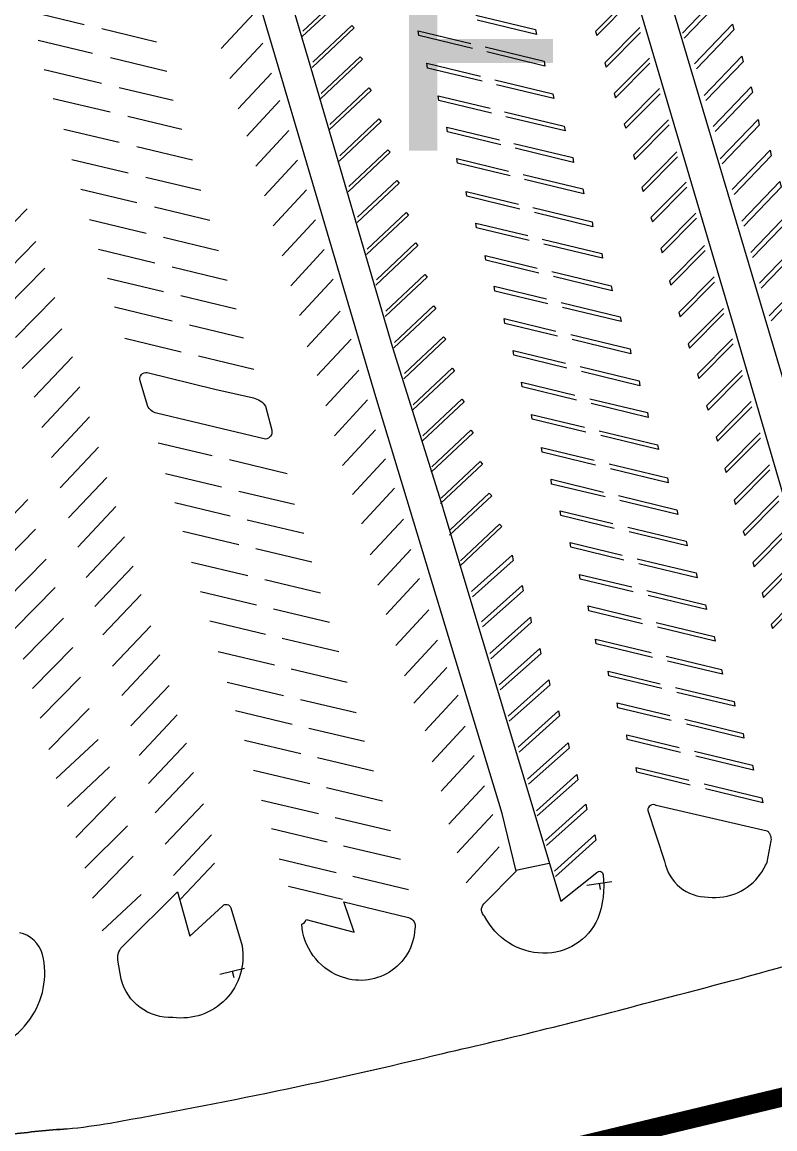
# Model space of a CAD drawing. Header units: feet. Extents: x 6763715 to 6770513, y 1886699 to 1891873.
# Drawn here: x 6767098.6 to 6767335.9, y 1887705.4 to 1888054.3 of the extents above; entities that cross this region are included whole.
import ezdxf

# ---------------------------------------------------------------- set-up
doc = ezdxf.new("R2010")
doc.units = ezdxf.units.FT
doc.header["$LTSCALE"] = 48
doc.header["$MEASUREMENT"] = 0
doc.linetypes.add('PHANTOM2', pattern=[1.25, 0.625, -0.125, 0.125, -0.125, 0.125, -0.125])
doc.layers.get('0').update_dxf_attribs({"lineweight": 0})
for name, color, linetype, lineweight in [('C-PKNG-IDEN', 7, 'Continuous', 0), ('C-PKNG-STRP', 3, 'Continuous', 0), ('C-PROP', 7, 'PHANTOM2', 0), ('C-ROAD', 5, 'Continuous', 0)]:
    doc.layers.add(name, color=color, linetype=linetype, lineweight=lineweight)
doc.styles.add('Campus_Base_Map_NEW$0$STANDARD', font='arial.ttf', dxfattribs={"height": 3.8})

# ---------------------------------------------------------------- blocks, each defined once
blk = doc.blocks.new('Campus_Base_Map_NEW$0$S1')
for points in [[(-0.0833, 0), (0.0833, 0)], [(0, 0), (0, -0.0417)]]:
    blk.add_lwpolyline(points)

msp = doc.modelspace()

# ---------------------------------------------------------------- linework, layer by layer
at = {"layer": 'C-PKNG-STRP'}
for points in [[(6767187.12, 1888051.37), (6767199.44, 1888062.93), (6767200.19, 1888062.13), (6767186.94, 1888049.69)], [(6767290.43, 1888062.52), (6767279.34, 1888051.35), (6767279.78, 1888050.02), (6767290.6, 1888060.92)], [(6767306.72, 1888050.8), (6767318.67, 1888063.25), (6767319.07, 1888061.46), (6767307.31, 1888049.22)], [(6767100.41, 1888057.79), (6767118.14, 1888053.55)], [(6767171.65, 1888057.01), (6767161.37, 1888045.9)], [(6767241.61, 1888056.44), (6767260.42, 1888051.9), (6767260.7, 1888050.38), (6767242.08, 1888054.87)], [(6767123.76, 1888052.2), (6767141.02, 1888048.07)], [(6767190.21, 1888041.65), (6767202.53, 1888053.22), (6767203.29, 1888052.41), (6767190.04, 1888039.97)], [(6767240.53, 1888045.95), (6767223.63, 1888050.02), (6767223.43, 1888051.53)], [(6767223.43, 1888051.53), (6767240.07, 1888047.51)], [(6767293.33, 1888052.58), (6767282.25, 1888041.4), (6767282.69, 1888040.07), (6767293.5, 1888050.97)], [(6767310.56, 1888041.13), (6767322.51, 1888053.58), (6767322.91, 1888051.79), (6767311.16, 1888039.55)], [(6767103.67, 1888048.57), (6767120.84, 1888044.46)], [(6767174.46, 1888047.62), (6767164.14, 1888036.47)], [(6767244.59, 1888046.42), (6767263.12, 1888041.95), (6767263.41, 1888040.43), (6767245.05, 1888044.86)], [(6767126.44, 1888043.12), (6767144.28, 1888038.85)], [(6767192.87, 1888031.78), (6767205.19, 1888043.35), (6767205.95, 1888042.54), (6767192.7, 1888030.1)], [(6767243.59, 1888035.63), (6767226.39, 1888039.78), (6767226.19, 1888041.28)], [(6767226.19, 1888041.28), (6767243.12, 1888037.19)], [(6767296.33, 1888042.94), (6767285.24, 1888031.76), (6767285.68, 1888030.43), (6767296.49, 1888041.33)], [(6767313.56, 1888031.09), (6767325.51, 1888043.54), (6767325.91, 1888041.75), (6767314.16, 1888029.51)], [(6767105.59, 1888039.34), (6767123.64, 1888035.02)], [(6767177.19, 1888038.15), (6767166.76, 1888026.89)], [(6767129.24, 1888033.68), (6767146.2, 1888029.62)], [(6767195.58, 1888021.96), (6767207.9, 1888033.53), (6767208.65, 1888032.72), (6767195.4, 1888020.28)], [(6767247.65, 1888036.1), (6767265.89, 1888031.7), (6767266.17, 1888030.18), (6767248.12, 1888034.53)], [(6767316.46, 1888021.39), (6767328.41, 1888033.84), (6767328.81, 1888032.06), (6767317.06, 1888019.82)], [(6767108.4, 1888030.23), (6767126.34, 1888025.94)], [(6767246.56, 1888025.56), (6767230, 1888029.55), (6767229.8, 1888031.06)], [(6767229.8, 1888031.06), (6767246.1, 1888027.12)], [(6767299.52, 1888033.3), (6767288.43, 1888022.13), (6767288.87, 1888020.79), (6767299.68, 1888031.69)], [(6767179.85, 1888029.54), (6767169.47, 1888018.32)], [(6767131.92, 1888024.6), (6767149.01, 1888020.51)], [(6767198.77, 1888012.16), (6767211.08, 1888023.73), (6767211.84, 1888022.92), (6767198.59, 1888010.48)], [(6767250.65, 1888026.03), (6767269.5, 1888021.48), (6767269.78, 1888019.96), (6767251.11, 1888024.46)], [(6767302.37, 1888023.46), (6767291.28, 1888012.28), (6767291.72, 1888010.95), (6767302.53, 1888021.85)], [(6767318.62, 1888011.13), (6767330.57, 1888023.58), (6767330.97, 1888021.79), (6767319.22, 1888009.55)], [(6767111.76, 1888020.57), (6767129.18, 1888016.4)], [(6767182.66, 1888020.15), (6767172.24, 1888008.89)], [(6767232.45, 1888021.15), (6767249.05, 1888017.15)], [(6767249.52, 1888015.58), (6767232.65, 1888019.65), (6767232.45, 1888021.15)], [(6767253.61, 1888016.05), (6767272.15, 1888011.58), (6767272.43, 1888010.05), (6767254.07, 1888014.48)], [(6767134.74, 1888015.07), (6767152.37, 1888010.85)], [(6767201.6, 1888002.48), (6767213.91, 1888014.04), (6767214.67, 1888013.24), (6767201.42, 1888000.8)], [(6767305.02, 1888013.36), (6767293.94, 1888002.18), (6767294.38, 1888000.85), (6767305.19, 1888011.75)], [(6767322.41, 1888001.46), (6767334.36, 1888013.91), (6767334.76, 1888012.12), (6767323.01, 1887999.88)], [(6767114.32, 1888010.96), (6767132.05, 1888006.72)], [(6767185.46, 1888010.76), (6767175, 1887999.47)], [(6767235.65, 1888011.27), (6767251.96, 1888007.33)], [(6767252.42, 1888005.77), (6767235.85, 1888009.77), (6767235.65, 1888011.27)], [(6767256.53, 1888006.23), (6767275.35, 1888001.69), (6767275.63, 1888000.17), (6767256.99, 1888004.67)], [(6767137.6, 1888005.39), (6767154.93, 1888001.25)], [(6767204.38, 1887992.79), (6767216.7, 1888004.36), (6767217.46, 1888003.55), (6767204.21, 1887991.12)], [(6767307.91, 1888003.81), (6767296.83, 1887992.63), (6767297.27, 1887991.3), (6767308.08, 1888002.2)], [(6767325.51, 1887991.57), (6767337.46, 1888004.02), (6767337.86, 1888002.24), (6767326.11, 1887989.99)], [(6767117.18, 1888001.59), (6767134.83, 1887997.37)], [(6767188.26, 1888001.37), (6767177.77, 1887990.04)], [(6767238.57, 1888000.88), (6767255.04, 1887996.9)], [(6767255.51, 1887995.34), (6767238.77, 1887999.37), (6767238.57, 1888000.88)], [(6767087.84, 1887982.85), (6767100.27, 1887995.45)], [(6767140.37, 1887996.04), (6767157.79, 1887991.88)], [(6767259.63, 1887995.79), (6767278.26, 1887991.3), (6767278.54, 1887989.78), (6767260.09, 1887994.23)], [(6767119.87, 1887992.04), (6767137.68, 1887987.77)], [(6767191.07, 1887991.98), (6767180.54, 1887980.61)], [(6767207.36, 1887982.67), (6767219.68, 1887994.24), (6767220.44, 1887993.43), (6767207.19, 1887981)], [(6767311.01, 1887994.07), (6767299.92, 1887982.89), (6767300.36, 1887981.56), (6767311.18, 1887992.46)], [(6767328.26, 1887981.62), (6767340.22, 1887994.07), (6767340.62, 1887992.29), (6767328.86, 1887980.05)], [(6767258.44, 1887985.42), (6767241.82, 1887989.43), (6767241.62, 1887990.94)], [(6767241.62, 1887990.94), (6767257.97, 1887986.99)], [(6767090.56, 1887972.5), (6767103, 1887985.1)], [(6767143.2, 1887986.45), (6767160.48, 1887982.32)], [(6767210.28, 1887973.08), (6767222.6, 1887984.65), (6767223.35, 1887983.84), (6767210.1, 1887971.4)], [(6767262.57, 1887985.88), (6767281.31, 1887981.36), (6767281.6, 1887979.84), (6767263.04, 1887984.32)], [(6767122.65, 1887982.66), (6767140.47, 1887978.4)], [(6767193.87, 1887982.59), (6767183.31, 1887971.19)], [(6767313.72, 1887983.87), (6767302.63, 1887972.7), (6767303.07, 1887971.36), (6767313.89, 1887982.26)], [(6767331.01, 1887971.97), (6767342.96, 1887984.42), (6767343.36, 1887982.64), (6767331.61, 1887970.4)], [(6767261.47, 1887975.17), (6767244.78, 1887979.19), (6767244.58, 1887980.69)], [(6767244.58, 1887980.69), (6767261.01, 1887976.73)], [(6767093.34, 1887964.1), (6767105.77, 1887976.7)], [(6767145.97, 1887977.08), (6767163.26, 1887972.95)], [(6767213.25, 1887963.14), (6767225.57, 1887974.71), (6767226.33, 1887973.9), (6767213.08, 1887961.46)], [(6767265.62, 1887975.62), (6767284.27, 1887971.12), (6767284.56, 1887969.6), (6767266.09, 1887974.05)], [(6767125.49, 1887973.6), (6767143.15, 1887969.38)], [(6767196.67, 1887973.2), (6767186.08, 1887961.76)], [(6767264.34, 1887965.46), (6767247.63, 1887969.5), (6767247.42, 1887971)], [(6767247.42, 1887971), (6767263.88, 1887967.03)], [(6767316.72, 1887973.93), (6767305.63, 1887962.75), (6767306.07, 1887961.42), (6767316.89, 1887972.32)], [(6767334.07, 1887961.64), (6767346.02, 1887974.09), (6767346.42, 1887972.3), (6767334.67, 1887960.06)], [(6767096.51, 1887954.87), (6767108.94, 1887967.48)], [(6767148.64, 1887968.06), (6767166.11, 1887963.88)], [(6767127.77, 1887964.47), (6767145.9, 1887960.13)], [(6767215.95, 1887953.28), (6767228.27, 1887964.84), (6767229.03, 1887964.03), (6767215.78, 1887951.6)], [(6767268.51, 1887965.91), (6767287.12, 1887961.42), (6767287.4, 1887959.9), (6767268.97, 1887964.35)], [(6767319.67, 1887964.04), (6767308.58, 1887952.86), (6767309.02, 1887951.53), (6767319.84, 1887962.43)], [(6767198.84, 1887963.13), (6767188.42, 1887951.87)], [(6767267.35, 1887955.3), (6767250.74, 1887959.31), (6767250.53, 1887960.81)], [(6767250.53, 1887960.81), (6767266.89, 1887956.86)], [(6767098.68, 1887945.03), (6767111.11, 1887957.63)], [(6767151.37, 1887958.82), (6767168.38, 1887954.76)], [(6767131.05, 1887954.63), (6767148.8, 1887950.38)], [(6767202.3, 1887954.36), (6767191.63, 1887942.84)], [(6767219.1, 1887943.52), (6767231.42, 1887955.08), (6767232.17, 1887954.28), (6767218.92, 1887941.84)], [(6767271.53, 1887955.75), (6767290.23, 1887951.23), (6767290.51, 1887949.71), (6767271.99, 1887954.18)], [(6767322.56, 1887954.44), (6767311.48, 1887943.27), (6767311.92, 1887941.93), (6767322.73, 1887952.84)], [(6767270.33, 1887945.22), (6767253.59, 1887949.26), (6767253.39, 1887950.76)], [(6767253.39, 1887950.76), (6767269.87, 1887946.79)], [(6767102.46, 1887936.01), (6767114.49, 1887948.77)], [(6767154.26, 1887949.08), (6767171.66, 1887944.91)], [(6767204.74, 1887944.58), (6767194.31, 1887933.31)], [(6767221.85, 1887933.61), (6767234.17, 1887945.17), (6767234.92, 1887944.37), (6767221.67, 1887931.93)], [(6767274.52, 1887945.67), (6767293.08, 1887941.19), (6767293.37, 1887939.67), (6767274.98, 1887944.1)], [(6767325.47, 1887944.45), (6767314.38, 1887933.27), (6767314.82, 1887931.94), (6767325.63, 1887942.84)], [(6767104.83, 1887926.53), (6767116.86, 1887939.29)], [(6767273.32, 1887935.13), (6767256.2, 1887939.26), (6767255.99, 1887940.76)], [(6767255.99, 1887940.76), (6767272.85, 1887936.69)], [(6767207.51, 1887935.16), (6767197.08, 1887923.89)], [(6767224.9, 1887923.85), (6767237.22, 1887935.41), (6767237.98, 1887934.61), (6767224.73, 1887922.17)], [(6767277.52, 1887935.57), (6767295.69, 1887931.18), (6767295.97, 1887929.66), (6767277.99, 1887934)], [(6767328.41, 1887934.66), (6767317.33, 1887923.48), (6767317.77, 1887922.15), (6767328.58, 1887933.05)], [(6767107.88, 1887917.07), (6767119.91, 1887929.84)], [(6767276.3, 1887925.05), (6767259.4, 1887929.13), (6767259.2, 1887930.63)], [(6767259.2, 1887930.63), (6767275.84, 1887926.61)], [(6767210.02, 1887925.73), (6767199.59, 1887914.46)], [(6767227.74, 1887914.08), (6767240.06, 1887925.64), (6767240.81, 1887924.84), (6767227.56, 1887912.4)], [(6767280.52, 1887925.48), (6767298.89, 1887921.05), (6767299.18, 1887919.53), (6767280.98, 1887923.92)], [(6767331.21, 1887924.76), (6767320.13, 1887913.58), (6767320.57, 1887912.25), (6767331.38, 1887923.15)], [(6767110.66, 1887907.52), (6767122.69, 1887920.29)], [(6767158.56, 1887917.54), (6767141.54, 1887921.58)], [(6767279.39, 1887914.62), (6767262.52, 1887918.69), (6767262.32, 1887920.19)], [(6767262.32, 1887920.19), (6767278.92, 1887916.18)], [(6767182.21, 1887911.92), (6767163.96, 1887916.25)], [(6767213.14, 1887916.59), (6767202.71, 1887905.33)], [(6767230.71, 1887904.18), (6767243.03, 1887915.74), (6767243.78, 1887914.94), (6767230.53, 1887902.5)], [(6767283.62, 1887915.05), (6767302.01, 1887910.61), (6767302.29, 1887909.09), (6767284.08, 1887913.49)], [(6767161.5, 1887907.64), (6767143.84, 1887911.83)], [(6767334.17, 1887914.72), (6767323.08, 1887903.54), (6767323.52, 1887902.21), (6767334.34, 1887913.11)], [(6767113.26, 1887898.01), (6767125.29, 1887910.77)], [(6767282.35, 1887904.59), (6767265.52, 1887908.65), (6767265.32, 1887910.15)], [(6767265.32, 1887910.15), (6767281.89, 1887906.15)], [(6767184.51, 1887902.17), (6767166.89, 1887906.36)], [(6767215.99, 1887907.35), (6767205.57, 1887896.09)], [(6767233.55, 1887894.18), (6767245.87, 1887905.75), (6767246.63, 1887904.94), (6767233.38, 1887892.51)], [(6767286.6, 1887905.02), (6767305.02, 1887900.57), (6767305.3, 1887899.05), (6767287.06, 1887903.45)], [(6767337.02, 1887904.92), (6767325.93, 1887893.74), (6767326.37, 1887892.41), (6767337.18, 1887903.31)], [(6767100.48, 1887903.74), (6767087.79, 1887890.81)], [(6767116.16, 1887888.81), (6767128.19, 1887901.58)], [(6767164.19, 1887898.58), (6767146.73, 1887902.72)], [(6767218.78, 1887897.58), (6767208.36, 1887886.31)], [(6767285.28, 1887894.69), (6767268.42, 1887898.75), (6767268.22, 1887900.26)], [(6767268.22, 1887900.26), (6767284.82, 1887896.25)], [(6767102.81, 1887894.48), (6767090.12, 1887881.55)], [(6767187.4, 1887893.07), (6767169.57, 1887897.3)], [(6767236.78, 1887884.47), (6767249.1, 1887896.04), (6767249.86, 1887895.23), (6767236.61, 1887882.79)], [(6767289.54, 1887895.11), (6767307.92, 1887890.68), (6767308.2, 1887889.16), (6767290, 1887893.55)], [(6767340.01, 1887895.08), (6767328.93, 1887883.9), (6767329.37, 1887882.57), (6767340.18, 1887893.47)], [(6767118.85, 1887879.22), (6767130.88, 1887891.98)], [(6767166.89, 1887889.5), (6767149.23, 1887893.69)], [(6767189.9, 1887884.04), (6767172.25, 1887888.23)], [(6767221.12, 1887888.05), (6767210.69, 1887876.79)], [(6767288.24, 1887884.7), (6767271.58, 1887888.72), (6767271.38, 1887890.22)], [(6767271.38, 1887890.22), (6767287.77, 1887886.26)], [(6767106.2, 1887885), (6767093.52, 1887872.07)], [(6767169.79, 1887879.75), (6767152.02, 1887883.96)], [(6767240.3, 1887874.79), (6767253.08, 1887886.22), (6767253.38, 1887884.57), (6767240.61, 1887873.15)], [(6767292.51, 1887885.12), (6767311.07, 1887880.64), (6767311.35, 1887879.12), (6767292.97, 1887883.56)], [(6767342.96, 1887885.43), (6767331.87, 1887874.26), (6767332.31, 1887872.93), (6767343.12, 1887883.83)], [(6767121.57, 1887870.02), (6767133.6, 1887882.78)], [(6767291.21, 1887874.65), (6767274.53, 1887878.67), (6767274.33, 1887880.18)], [(6767274.33, 1887880.18), (6767290.75, 1887876.22)], [(6767192.68, 1887874.31), (6767175.14, 1887878.48)], [(6767223.84, 1887878.85), (6767213.42, 1887867.59)], [(6767243.44, 1887865.25), (6767256.22, 1887876.68), (6767256.52, 1887875.04), (6767243.75, 1887863.61)], [(6767109, 1887876.07), (6767096.32, 1887863.14)], [(6767124.1, 1887861.12), (6767136.13, 1887873.89)], [(6767172.53, 1887870.52), (6767154.83, 1887874.72)], [(6767295.49, 1887875.07), (6767314.03, 1887870.6), (6767314.31, 1887869.08), (6767295.96, 1887873.51)], [(6767345.76, 1887875.59), (6767334.67, 1887864.41), (6767335.11, 1887863.08), (6767345.92, 1887873.98)], [(6767294.17, 1887864.65), (6767277.29, 1887868.73), (6767277.08, 1887870.23)], [(6767277.08, 1887870.23), (6767293.7, 1887866.22)], [(6767111.66, 1887866.38), (6767098.97, 1887853.45)], [(6767195.5, 1887865.07), (6767177.86, 1887869.26)], [(6767226.81, 1887869), (6767216.39, 1887857.73)], [(6767246.05, 1887855.25), (6767258.82, 1887866.67), (6767259.12, 1887865.03), (6767246.36, 1887853.61)], [(6767127.16, 1887851.22), (6767139.19, 1887863.99)], [(6767175.29, 1887861.24), (6767157.78, 1887865.4)], [(6767298.47, 1887865.07), (6767316.78, 1887860.65), (6767317.06, 1887859.13), (6767298.93, 1887863.5)], [(6767198.44, 1887855.75), (6767180.61, 1887859.98)], [(6767229.59, 1887859.45), (6767219.17, 1887848.18)], [(6767297.31, 1887854.03), (6767279.55, 1887858.31), (6767279.35, 1887859.81)], [(6767279.35, 1887859.81), (6767296.85, 1887855.59)], [(6767114.56, 1887857.14), (6767101.87, 1887844.22)], [(6767178.16, 1887851.58), (6767160.38, 1887855.8)], [(6767249, 1887845.4), (6767261.77, 1887856.83), (6767262.07, 1887855.19), (6767249.31, 1887843.76)], [(6767130.02, 1887842.03), (6767142.05, 1887854.8)], [(6767301.62, 1887854.44), (6767319.05, 1887850.24), (6767319.33, 1887848.72), (6767302.09, 1887852.88)], [(6767201.05, 1887846.14), (6767183.46, 1887850.32)], [(6767232.51, 1887850.83), (6767222.09, 1887839.57)], [(6767300.23, 1887844.17), (6767283.51, 1887848.2), (6767283.31, 1887849.7)], [(6767283.31, 1887849.7), (6767299.77, 1887845.73)], [(6767116.98, 1887847.75), (6767104.29, 1887834.83)], [(6767132.93, 1887832.44), (6767144.96, 1887845.21)], [(6767181.03, 1887841.93), (6767163.21, 1887846.16)], [(6767251.85, 1887835.51), (6767264.62, 1887846.94), (6767264.92, 1887845.29), (6767252.16, 1887833.87)], [(6767236.06, 1887842.11), (6767225.63, 1887830.84)], [(6767304.55, 1887844.58), (6767323, 1887840.13), (6767323.28, 1887838.6), (6767305.02, 1887843.01)], [(6767203.88, 1887836.51), (6767186.32, 1887840.67)], [(6767286.16, 1887839.66), (6767302.75, 1887835.66)], [(6767303.21, 1887834.09), (6767286.36, 1887838.16), (6767286.16, 1887839.66)], [(6767119.77, 1887837.94), (6767107.08, 1887825.01)], [(6767135.48, 1887823.14), (6767147.51, 1887835.91)], [(6767183.71, 1887832.89), (6767165.83, 1887837.13)], [(6767254.94, 1887825.77), (6767267.71, 1887837.2), (6767268.02, 1887835.56), (6767255.25, 1887824.13)], [(6767206.5, 1887827.48), (6767188.99, 1887831.64)], [(6767238.27, 1887832.36), (6767227.84, 1887821.09)], [(6767307.55, 1887834.5), (6767325.86, 1887830.08), (6767326.14, 1887828.56), (6767308.01, 1887832.93)], [(6767122.56, 1887828.16), (6767109.4, 1887815.88)], [(6767186.47, 1887823.63), (6767168.69, 1887827.85)], [(6767306.18, 1887824.06), (6767289.37, 1887828.12), (6767289.17, 1887829.62)], [(6767289.17, 1887829.62), (6767305.71, 1887825.62)], [(6767138.41, 1887814.26), (6767150.44, 1887827.03)], [(6767257.95, 1887815.68), (6767270.72, 1887827.11), (6767271.03, 1887825.46), (6767258.26, 1887814.04)], [(6767310.53, 1887824.46), (6767328.86, 1887820.04), (6767329.14, 1887818.52), (6767310.99, 1887822.9)], [(6767209.36, 1887818.2), (6767191.72, 1887822.38)], [(6767241.08, 1887823.07), (6767230.66, 1887811.81)], [(6767126.14, 1887819.53), (6767112.95, 1887807.07)], [(6767140.61, 1887805), (6767152.63, 1887817.76)], [(6767189.29, 1887814.13), (6767171.52, 1887818.35)], [(6767309.23, 1887813.75), (6767292.33, 1887817.82), (6767292.13, 1887819.33)], [(6767292.13, 1887819.33), (6767308.76, 1887815.31)], [(6767260.7, 1887805.68), (6767273.48, 1887817.11), (6767273.78, 1887815.47), (6767261.01, 1887804.04)], [(6767313.59, 1887814.15), (6767331.82, 1887809.75), (6767332.11, 1887808.23), (6767314.06, 1887812.58)], [(6767212.18, 1887808.69), (6767194.54, 1887812.88)], [(6767244.33, 1887813.55), (6767233.11, 1887801.44)], [(6767128.07, 1887810.12), (6767115.52, 1887797.29)], [(6767143.75, 1887795.11), (6767155.78, 1887807.87)], [(6767192.09, 1887804.69), (6767174.11, 1887808.96)], [(6767263.54, 1887796.33), (6767276.31, 1887807.76), (6767276.61, 1887806.12), (6767263.85, 1887794.69)], [(6767214.78, 1887799.31), (6767197.32, 1887803.45)], [(6767247.01, 1887804.55), (6767235.78, 1887792.41)], [(6767131.81, 1887800.96), (6767118.44, 1887787.57)], [(6767194.74, 1887795.8), (6767177.22, 1887799.96)], [(6767146.32, 1887785.28), (6767158.35, 1887798.05)], [(6767266.38, 1887786.63), (6767279.15, 1887798.06), (6767279.46, 1887796.42), (6767266.69, 1887785)], [(6767217.89, 1887790.3), (6767199.95, 1887794.56)], [(6767248.99, 1887794.27), (6767238.56, 1887783)], [(6767133.67, 1887791.33), (6767120.85, 1887778.18)], [(6767197.61, 1887786.14), (6767179.69, 1887790.39)], [(6767148.59, 1887777.82), (6767159.29, 1887789.17)], [(6767220.36, 1887780.74), (6767202.81, 1887784.91)], [(6767136.1, 1887779.33), (6767123.89, 1887767.84)], [(6767199.56, 1887777.73), (6767182.55, 1887781.76)]]:
    msp.add_lwpolyline(points, dxfattribs=at)
at = {"layer": 'C-PROP', "ltscale": 0.02, "const_width": 6, "elevation": -178.8}
msp.add_lwpolyline([(6769012.67, 1888295.37, 0.136105), (6767938.83, 1887977.76, -0.282387), (6765535.01, 1887963.21), (6765125.2, 1887960.53), (6765008.26, 1888061.18), (6763829.05, 1890965.33), (6763828.78, 1890985.96), (6763983.43, 1891051.43), (6764153.83, 1890819.55), (6764199.85, 1890842), (6764151.8, 1891122.84, -0.016472), (6764351.86, 1891197.56, -0.000343), (6765614.04, 1891619.04, -0.151573), (6766084.72, 1891639.02, -0.00004), (6767109.8, 1891365.37), (6767424.22, 1891242.17)], format="xyb", dxfattribs=at)
at = {"layer": 'C-ROAD'}
for points in [[(6767231.19, 1888270.79), (6767227.63, 1888278.43), (6767217.26, 1888267.28, -0.553417), (6767213.82, 1888267.94, -0.316023), (6767221.5, 1888291.84, -0.051804), (6767231.19, 1888296.02, -0.172077), (6767244.69, 1888293.18), (6767247.19, 1888291.41, -0.351347), (6767248.2, 1888287.9), (6767238.38, 1888277.62), (6767274.11, 1888158.01), (6767378.24, 1887808.1), (6767388.41, 1887818.1, -0.511743), (6767391.87, 1887817.51, -0.205133), (6767390.1, 1887805.42, -0.334748), (6767367.32, 1887794.44, -0.085309), (6767359.75, 1887797.35, -0.132257), (6767354.33, 1887802.92, -0.368187), (6767353.36, 1887806.98), (6767364.89, 1887815.28), (6767323.33, 1887957.01), (6767280.99, 1888100.12), (6767231.19, 1888270.79)], [(6767231.19, 1887901.09), (6767268.37, 1887777.21), (6767279.77, 1887786.2, -0.730492), (6767281.74, 1887785.46, -0.120877), (6767280.07, 1887771.68, -0.302961), (6767262.78, 1887760.77, -0.276735), (6767244.41, 1887772.43, -0.443828), (6767244.19, 1887776.32), (6767254.35, 1887786.61), (6767249.9, 1887804.85), (6767210.13, 1887936.11), (6767178.28, 1888044), (6767118.17, 1888246.83), (6767107.33, 1888236.41, -0.725829), (6767105.24, 1888237.53, -0.366711), (6767111.95, 1888260.14), (6767131.96, 1888265.21, -0.364808), (6767140.81, 1888261.26, -0.358323), (6767140.01, 1888257.95), (6767128.32, 1888246.71), (6767189.58, 1888039.76), (6767215.35, 1887951.7), (6767231.19, 1887901.14)], [(6766925.17, 1887680.8, 0.029159), (6766970.45, 1887688.13, -0.010724), (6766999.95, 1887694.02, -0.028201), (6767052.66, 1887700.59, -0.010523), (6767094.79, 1887703.62, -0.016273), (6767112.85, 1887705.42, 0.017425), (6767126.34, 1887707.25, 0.01597), (6767231.19, 1887729.19, 0.009289), (6767296.75, 1887745.44, 0.011814), (6767387.76, 1887771, 0.010762), (6767461.76, 1887794.75), (6767500, 1887809.15, 0.17187), (6767523.34, 1887829.54, 0.187716), (6767529.67, 1887863.68), (6767498.28, 1888027.09, -0.048037), (6767497.16, 1888042.53, -0.182444), (6767507.3, 1888056.77, -0.014345), (6767522.92, 1888064.53, -0.300712), (6767550.46, 1888055.71, -0.09017), (6767553.67, 1888050.41), (6767650.88, 1887831.17, -0.435034)], [(6767333.48, 1887799.28), (6767298.44, 1887807.39, 0.566554), (6767295.79, 1887805.81), (6767301.13, 1887789.75, 0.368092), (6767314.9, 1887778.49, 0.277943), (6767331.35, 1887785.79, 0.046715), (6767333.43, 1887789.45), (6767334.72, 1887796.18, 0.293135), (6767333.48, 1887799.28, -7.135904)], [(6767605.01, 1887790.42), (6767591.45, 1887784.87), (6767575.87, 1887778.5), (6767560.39, 1887772.38), (6767536.05, 1887763.64), (6767519.96, 1887757.51), (6767502.64, 1887751.23), (6767486.42, 1887746.14, -0.011673), (6767413.06, 1887721.22, -0.008783), (6767318, 1887694.08, -0.008942), (6767255.7, 1887678.41), (6767231.92, 1887673.18, -0.004363), (6767138.45, 1887654.06, -0.012127), (6767022.46, 1887635.91, -0.012934), (6766884.73, 1887622.36, -0.017781), (6766782.47, 1887617.74, -0.017847), (6766680, 1887617.24, -0.006845), (6766588.82, 1887620.91, -0.008307)]]:
    msp.add_lwpolyline(points, format="xyb", dxfattribs=at)
for points in [[(6767159.32, 1887938.62), (6767171.53, 1887935.83, -0.190697), (6767175.32, 1887933.23), (6767177.31, 1887925.65, -0.467746), (6767175.29, 1887922.82), (6767141.01, 1887930.96, -0.239301), (6767138.16, 1887933.37), (6767135.8, 1887941.21, -0.558544), (6767138.09, 1887943.79)], [(6767151.53, 1887766.16), (6767161.87, 1887775.76, -0.547819), (6767164.38, 1887775.11), (6767167.93, 1887763.06, -0.509421), (6767146.18, 1887740.54, -0.35578), (6767129.83, 1887752.56), (6767128.83, 1887758.55, -0.275286), (6767130.68, 1887763.28), (6767147.55, 1887780.14)], [(6767199.99, 1887776.99), (6767220.41, 1887772.01, -0.433261), (6767222.41, 1887768.45, -0.520159), (6767198.68, 1887753.57, -0.290488), (6767186.76, 1887769.89, 0.213459), (6767188.11, 1887771.41), (6767203.26, 1887767.37)]]:
    msp.add_lwpolyline(points, format="xyb", close=True, dxfattribs=at)
msp.add_lwpolyline([(6767254.27, 1887786.93), (6767264.78, 1887789.17)], dxfattribs=at)
at = {"layer": 'C-ROAD', "lineweight": 0}
for centre, radius, start, end in [((6767095.5, 1887757.53), 10, 16.5543, 76.5543), ((6767080.54, 1887754.53), 25.23, 275.6009, 13.4022), ((6766835.32, 1889359.15), 1677.34, 279.99142, 283.65126), ((6767093.33, 1887899.84), 195.4, 275.7338, 279.7268), ((6767131.38, 1887427.16), 278.87, 93.8102, 97.5394)]:
    msp.add_arc(centre, radius, start, end, dxfattribs=at)

# ---------------------------------------------------------------- block references
at = {"layer": 'C-PKNG-STRP'}
for p, xscale, yscale, zscale, rotation in [((6767280.53, 1887782.83), 47.99999999999999, 47.99999999999999, 47.99999999999999, 8.384771131078736), ((6767164.83, 1887755.09), 47.99999999999997, 47.99999999999997, 47.99999999999997, 13.7501932843652)]:
    msp.add_blockref('Campus_Base_Map_NEW$0$S1', p, dxfattribs=dict(at, xscale=xscale, yscale=yscale, zscale=zscale, rotation=rotation))

# ---------------------------------------------------------------- texts
at = {"layer": 'C-PKNG-IDEN', "insert": (6767212.82, 1888081.78), "char_height": 68, "width": 4845.9604, "attachment_point": 1, "rotation": 360, "style": 'Campus_Base_Map_NEW$0$STANDARD'}
msp.add_mtext('F', dxfattribs=at)

doc.saveas('drawing.dxf')
